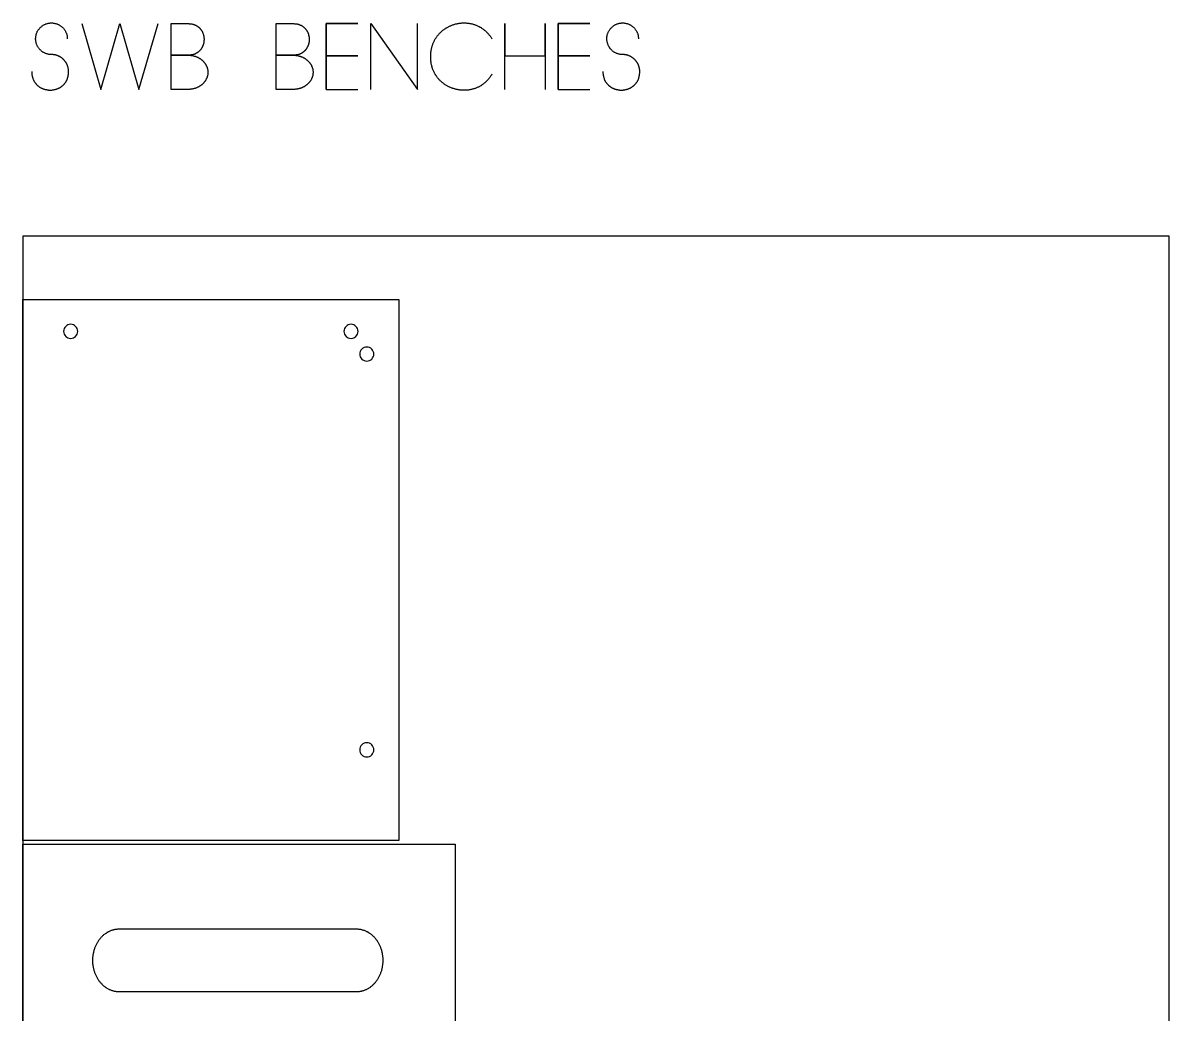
# Model space of a CAD drawing. Extents: x -767 to 3747, y -438 to 2808.
# Drawn here: x 2527 to 3747, y 1612 to 2667 of the extents above; entities that cross this region are included whole.
import ezdxf

# ---------------------------------------------------------------- set-up
doc = ezdxf.new("R2010")
doc.units = 0
for name, color, linetype in [('DEFAULT_LAYER', 1, 'CONTINUOUS'), ('LAYER_1', 18, 'CONTINUOUS'), ('T5_LOGOLAYER_2', 18, 'CONTINUOUS'), ('T5_LOGOLAYER_20', 18, 'CONTINUOUS')]:
    doc.layers.add(name, color=color, linetype=linetype)

msp = doc.modelspace()

# ---------------------------------------------------------------- linework, layer by layer
at = {"layer": 'DEFAULT_LAYER'}
msp.add_lwpolyline([(2910.3, 1669.1), (2910.2, 1670), (2910.2, 1670.9), (2910.2, 1671.7), (2910.1, 1672.5), (2910, 1673.4), (2909.9, 1674.2), (2909.8, 1675), (2909.7, 1675.8), (2909.5, 1676.6), (2909.4, 1677.4), (2909.2, 1678.2), (2909, 1679), (2908.8, 1679.8), (2908.6, 1680.6), (2908.3, 1681.3), (2908, 1682.1), (2907.8, 1682.8), (2907.5, 1683.5), (2907.2, 1684.2), (2906.9, 1685), (2906.5, 1685.7), (2906.2, 1686.3), (2905.8, 1687), (2905.5, 1687.7), (2905.1, 1688.3), (2904.7, 1689), (2904.3, 1689.6), (2903.8, 1690.2), (2903.4, 1690.8), (2903, 1691.4), (2902.5, 1692), (2902, 1692.6), (2901.5, 1693.2), (2901, 1693.7), (2900.5, 1694.2), (2900, 1694.7), (2899.5, 1695.2), (2899, 1695.7), (2898.4, 1696.2), (2897.9, 1696.6), (2897.3, 1697.1), (2896.7, 1697.5), (2896.1, 1697.9), (2895.5, 1698.3), (2894.9, 1698.7), (2894.3, 1699), (2893.7, 1699.4), (2893.1, 1699.7), (2892.5, 1700), (2891.8, 1700.3), (2891.2, 1700.6), (2890.5, 1700.8), (2889.8, 1701), (2889.2, 1701.3), (2888.5, 1701.5), (2887.8, 1701.6), (2887.1, 1701.8), (2886.4, 1701.9), (2885.7, 1702), (2885, 1702.1), (2884.3, 1702.2), (2883.6, 1702.3), (2882.9, 1702.3), (2882.1, 1702.3), (2629.1, 1702.3), (2628.4, 1702.3), (2627.7, 1702.3), (2626.9, 1702.2), (2626.2, 1702.1), (2625.5, 1702), (2624.8, 1701.9), (2624.1, 1701.8), (2623.4, 1701.6), (2622.8, 1701.5), (2622.1, 1701.3), (2621.4, 1701), (2620.7, 1700.8), (2620.1, 1700.6), (2619.4, 1700.3), (2618.8, 1700), (2618.2, 1699.7), (2617.5, 1699.4), (2616.9, 1699), (2616.3, 1698.7), (2615.7, 1698.3), (2615.1, 1697.9), (2614.5, 1697.5), (2613.9, 1697.1), (2613.4, 1696.6), (2612.8, 1696.2), (2612.3, 1695.7), (2611.7, 1695.2), (2611.2, 1694.7), (2610.7, 1694.2), (2610.2, 1693.7), (2609.7, 1693.2), (2609.2, 1692.6), (2608.8, 1692), (2608.3, 1691.4), (2607.8, 1690.8), (2607.4, 1690.2), (2607, 1689.6), (2606.6, 1689), (2606.2, 1688.3), (2605.8, 1687.7), (2605.4, 1687), (2605.1, 1686.3), (2604.7, 1685.7), (2604.4, 1685), (2604.1, 1684.2), (2603.8, 1683.5), (2603.5, 1682.8), (2603.2, 1682.1), (2602.9, 1681.3), (2602.7, 1680.6), (2602.5, 1679.8), (2602.3, 1679), (2602.1, 1678.2), (2601.9, 1677.4), (2601.7, 1676.6), (2601.6, 1675.8), (2601.4, 1675), (2601.3, 1674.2), (2601.2, 1673.4), (2601.1, 1672.5), (2601.1, 1671.7), (2601, 1670.9), (2601, 1670), (2601, 1669.1), (2601, 1668.3), (2601, 1667.4), (2601.1, 1666.6), (2601.1, 1665.8), (2601.2, 1664.9), (2601.3, 1664.1), (2601.4, 1663.3), (2601.6, 1662.5), (2601.7, 1661.7), (2601.9, 1660.9), (2602.1, 1660.1), (2602.3, 1659.3), (2602.5, 1658.5), (2602.7, 1657.7), (2602.9, 1657), (2603.2, 1656.2), (2603.5, 1655.5), (2603.8, 1654.8), (2604.1, 1654.1), (2604.4, 1653.3), (2604.7, 1652.6), (2605.1, 1652), (2605.4, 1651.3), (2605.8, 1650.6), (2606.2, 1650), (2606.6, 1649.3), (2607, 1648.7), (2607.4, 1648.1), (2607.8, 1647.4), (2608.3, 1646.9), (2608.8, 1646.3), (2609.2, 1645.7), (2609.7, 1645.1), (2610.2, 1644.6), (2610.7, 1644.1), (2611.2, 1643.6), (2611.7, 1643.1), (2612.3, 1642.6), (2612.8, 1642.1), (2613.4, 1641.7), (2613.9, 1641.2), (2614.5, 1640.8), (2615.1, 1640.4), (2615.7, 1640), (2616.3, 1639.6), (2616.9, 1639.3), (2617.5, 1638.9), (2618.2, 1638.6), (2618.8, 1638.3), (2619.4, 1638), (2620.1, 1637.7), (2620.7, 1637.5), (2621.4, 1637.2), (2622.1, 1637), (2622.8, 1636.8), (2623.4, 1636.7), (2624.1, 1636.5), (2624.8, 1636.4), (2625.5, 1636.3), (2626.2, 1636.2), (2626.9, 1636.1), (2627.7, 1636), (2628.4, 1636), (2629.1, 1636), (2882.1, 1636), (2882.9, 1636), (2883.6, 1636), (2884.3, 1636.1), (2885, 1636.2), (2885.7, 1636.3), (2886.4, 1636.4), (2887.1, 1636.5), (2887.8, 1636.7), (2888.5, 1636.8), (2889.2, 1637), (2889.8, 1637.2), (2890.5, 1637.5), (2891.2, 1637.7), (2891.8, 1638), (2892.5, 1638.3), (2893.1, 1638.6), (2893.7, 1638.9), (2894.3, 1639.3), (2894.9, 1639.6), (2895.5, 1640), (2896.1, 1640.4), (2896.7, 1640.8), (2897.3, 1641.2), (2897.9, 1641.7), (2898.4, 1642.1), (2899, 1642.6), (2899.5, 1643.1), (2900, 1643.6), (2900.5, 1644.1), (2901, 1644.6), (2901.5, 1645.1), (2902, 1645.7), (2902.5, 1646.3), (2903, 1646.9), (2903.4, 1647.4), (2903.8, 1648.1), (2904.3, 1648.7), (2904.7, 1649.3), (2905.1, 1650), (2905.5, 1650.6), (2905.8, 1651.3), (2906.2, 1652), (2906.5, 1652.6), (2906.9, 1653.3), (2907.2, 1654.1), (2907.5, 1654.8), (2907.8, 1655.5), (2908, 1656.2), (2908.3, 1657), (2908.6, 1657.7), (2908.8, 1658.5), (2909, 1659.3), (2909.2, 1660.1), (2909.4, 1660.9), (2909.5, 1661.7), (2909.7, 1662.5), (2909.8, 1663.3), (2909.9, 1664.1), (2910, 1664.9), (2910.1, 1665.8), (2910.2, 1666.6), (2910.2, 1667.4), (2910.2, 1668.3)], close=True, dxfattribs=at)
at = {"layer": 'LAYER_1'}
msp.add_lwpolyline([(2526.9, 0), (3746.9, 0), (3746.9, 2440), (2526.9, 2440)], close=True, dxfattribs=at)
for points in [[(2577.7, 2346.3, 0.414214), (2570.2, 2338.8, 0.414214), (2577.7, 2331.3, 0.414214), (2585.2, 2338.8, 0.414214)], [(2876.1, 2346.3, 0.414214), (2868.6, 2338.8, 0.414214), (2876.1, 2331.3, 0.414214), (2883.6, 2338.8, 0.414214)], [(2892.9, 2322.1, 0.414214), (2885.4, 2314.6, 0.414214), (2892.9, 2307.1, 0.414214), (2900.4, 2314.6, 0.414214)], [(2892.9, 1900.8, 0.414214), (2885.4, 1893.3, 0.414214), (2892.9, 1885.8, 0.414214), (2900.4, 1893.3, 0.414214)]]:
    msp.add_lwpolyline(points, format="xyb", close=True, dxfattribs=at)
at = {"layer": 'T5_LOGOLAYER_2'}
for points in [[(2536.3, 2615.3), (2536.3, 2614.7), (2536.3, 2614.1), (2536.3, 2613.5), (2536.4, 2612.9), (2536.5, 2612.3), (2536.5, 2611.8), (2536.6, 2611.2), (2536.7, 2610.7), (2536.8, 2610.1), (2537, 2609.6), (2537.1, 2609.1), (2537.3, 2608.6), (2537.4, 2608.1), (2537.6, 2607.6), (2537.8, 2607.2), (2538, 2606.7), (2538.2, 2606.2), (2538.4, 2605.8), (2538.6, 2605.4), (2538.9, 2604.9), (2539.1, 2604.5), (2539.4, 2604.1), (2539.6, 2603.7), (2539.9, 2603.3), (2540.2, 2602.9), (2540.5, 2602.6), (2540.8, 2602.2), (2541.1, 2601.9), (2541.4, 2601.5), (2541.7, 2601.2), (2542.1, 2600.9), (2542.4, 2600.6), (2542.8, 2600.3), (2543.1, 2600), (2543.5, 2599.7), (2543.8, 2599.4), (2544.2, 2599.2), (2544.6, 2598.9), (2545, 2598.7), (2545.4, 2598.4), (2545.8, 2598.2), (2546.2, 2598), (2546.6, 2597.8), (2547, 2597.6), (2547.4, 2597.4), (2547.8, 2597.2), (2548.3, 2597), (2548.7, 2596.9), (2549.1, 2596.7), (2549.6, 2596.6), (2550, 2596.5), (2550.4, 2596.4), (2550.9, 2596.2), (2551.3, 2596.1), (2551.8, 2596.1), (2552.2, 2596), (2552.7, 2595.9), (2553.1, 2595.8), (2553.6, 2595.8), (2554, 2595.7), (2554.5, 2595.7), (2555, 2595.7), (2555.4, 2595.7), (2555.9, 2595.7), (2556.3, 2595.7), (2556.8, 2595.7), (2557.3, 2595.7), (2557.7, 2595.7), (2558.2, 2595.8), (2558.6, 2595.8), (2559.1, 2595.9), (2559.5, 2596), (2560, 2596.1), (2560.4, 2596.1), (2560.9, 2596.2), (2561.3, 2596.4), (2561.8, 2596.5), (2562.2, 2596.6), (2562.6, 2596.7), (2563.1, 2596.9), (2563.5, 2597), (2563.9, 2597.2), (2564.4, 2597.4), (2564.8, 2597.6), (2565.2, 2597.8), (2565.6, 2598), (2566, 2598.2), (2566.4, 2598.4), (2566.8, 2598.7), (2567.2, 2598.9), (2567.6, 2599.2), (2567.9, 2599.4), (2568.3, 2599.7), (2568.7, 2600), (2569, 2600.3), (2569.4, 2600.6), (2569.7, 2600.9), (2570, 2601.2), (2570.4, 2601.5), (2570.7, 2601.9), (2571, 2602.2), (2571.3, 2602.6), (2571.6, 2602.9), (2571.9, 2603.3), (2572.1, 2603.7), (2572.4, 2604.1), (2572.7, 2604.5), (2572.9, 2604.9), (2573.2, 2605.4), (2573.4, 2605.8), (2573.6, 2606.2), (2573.8, 2606.7), (2574, 2607.2), (2574.2, 2607.6), (2574.4, 2608.1), (2574.5, 2608.6), (2574.7, 2609.1), (2574.8, 2609.6), (2574.9, 2610.1), (2575, 2610.7), (2575.1, 2611.2), (2575.2, 2611.8), (2575.3, 2612.3), (2575.4, 2612.9), (2575.4, 2613.5), (2575.5, 2614.1), (2575.5, 2614.7), (2575.5, 2615.3), (2575.5, 2615.7), (2575.5, 2616.2), (2575.4, 2616.7), (2575.4, 2617.1), (2575.3, 2617.6), (2575.3, 2618), (2575.2, 2618.5), (2575.1, 2618.9), (2575, 2619.4), (2574.9, 2619.8), (2574.8, 2620.3), (2574.7, 2620.7), (2574.5, 2621.1), (2574.4, 2621.5), (2574.2, 2621.9), (2574.1, 2622.4), (2573.9, 2622.8), (2573.7, 2623.2), (2573.5, 2623.6), (2573.3, 2623.9), (2573.1, 2624.3), (2572.9, 2624.7), (2572.6, 2625.1), (2572.4, 2625.4), (2572.1, 2625.8), (2571.9, 2626.2), (2571.6, 2626.5), (2571.3, 2626.9), (2571.1, 2627.2), (2570.8, 2627.5), (2570.5, 2627.8), (2570.2, 2628.1), (2569.9, 2628.5), (2569.5, 2628.7), (2569.2, 2629), (2568.9, 2629.3), (2568.5, 2629.6), (2568.2, 2629.9), (2567.8, 2630.1), (2567.5, 2630.4), (2567.1, 2630.6), (2566.7, 2630.8), (2566.4, 2631.1), (2566, 2631.3), (2565.6, 2631.5), (2565.2, 2631.7), (2564.8, 2631.9), (2564.4, 2632), (2564, 2632.2), (2563.5, 2632.4), (2563.1, 2632.5), (2562.7, 2632.7), (2562.3, 2632.8), (2561.8, 2632.9), (2561.4, 2633), (2561, 2633.1), (2560.5, 2633.2), (2560.1, 2633.3), (2559.6, 2633.3), (2559.1, 2633.4), (2558.7, 2633.4), (2558.2, 2633.4), (2557.8, 2633.5), (2557.3, 2633.5), (2556.6, 2633.5), (2555.9, 2633.5), (2555.2, 2633.6), (2554.6, 2633.7), (2553.9, 2633.8), (2553.3, 2633.9), (2552.7, 2634.1), (2552, 2634.3), (2551.4, 2634.5), (2550.8, 2634.7), (2550.3, 2634.9), (2549.7, 2635.2), (2549.2, 2635.5), (2548.6, 2635.8), (2548.1, 2636.1), (2547.6, 2636.5), (2547.1, 2636.8), (2546.7, 2637.2), (2546.2, 2637.6), (2545.8, 2638), (2545.3, 2638.4), (2544.9, 2638.8), (2544.5, 2639.3), (2544.1, 2639.7), (2543.8, 2640.2), (2543.4, 2640.7), (2543.1, 2641.2), (2542.8, 2641.7), (2542.5, 2642.2), (2542.2, 2642.8), (2542, 2643.3), (2541.7, 2643.8), (2541.5, 2644.4), (2541.3, 2644.9), (2541.1, 2645.5), (2541, 2646.1), (2540.8, 2646.7), (2540.7, 2647.2), (2540.6, 2647.8), (2540.5, 2648.4), (2540.5, 2649), (2540.4, 2649.6), (2540.4, 2650.2), (2540.4, 2650.8), (2540.5, 2651.4), (2540.5, 2652), (2540.6, 2652.6), (2540.7, 2653.2), (2540.8, 2653.8), (2540.9, 2654.4), (2541.1, 2655), (2541.3, 2655.6), (2541.5, 2656.2), (2541.7, 2656.7), (2542, 2657.3), (2542.2, 2657.9), (2542.5, 2658.5), (2542.9, 2659), (2543.2, 2659.6), (2543.6, 2660.1), (2544, 2660.6), (2544.4, 2661.2), (2544.9, 2661.7), (2545.4, 2662.2), (2545.9, 2662.6), (2546.4, 2663.1), (2546.9, 2663.5), (2547.5, 2663.9), (2548, 2664.3), (2548.5, 2664.7), (2549.1, 2665), (2549.7, 2665.3), (2550.2, 2665.6), (2550.8, 2665.8), (2551.4, 2666.1), (2552, 2666.3), (2552.6, 2666.5), (2553.1, 2666.6), (2553.7, 2666.8), (2554.3, 2666.9), (2554.9, 2667), (2555.5, 2667), (2556.1, 2667.1), (2556.7, 2667.1), (2557.3, 2667.1), (2557.9, 2667.1), (2558.5, 2667.1), (2559.1, 2667), (2559.7, 2666.9), (2560.3, 2666.8), (2560.9, 2666.7), (2561.5, 2666.6), (2562, 2666.4), (2562.6, 2666.2), (2563.2, 2666), (2563.7, 2665.8), (2564.3, 2665.6), (2564.8, 2665.3), (2565.3, 2665), (2565.8, 2664.7), (2566.3, 2664.4), (2566.8, 2664.1), (2567.3, 2663.8), (2567.8, 2663.4), (2568.3, 2663), (2568.7, 2662.6), (2569.1, 2662.2), (2569.6, 2661.8), (2570, 2661.4), (2570.4, 2660.9), (2570.7, 2660.4), (2571.1, 2659.9), (2571.4, 2659.4), (2571.8, 2658.9), (2572.1, 2658.4), (2572.3, 2657.8), (2572.6, 2657.3), (2572.9, 2656.7), (2573.1, 2656.1), (2573.3, 2655.5), (2573.5, 2654.9), (2573.6, 2654.3), (2573.8, 2653.6), (2573.9, 2653), (2574, 2652.3), (2574, 2651.6), (2574.1, 2651), (2574.1, 2650.3)], [(2589.5, 2666.4), (2609.8, 2596.4), (2630.1, 2666.4), (2650.4, 2596.4), (2670.7, 2666.4)], [(2849.7, 2596.4), (2849.7, 2666.4), (2883.3, 2666.4), (2849.7, 2666.4), (2849.7, 2632.1), (2883.3, 2632.1), (2849.7, 2632.1), (2849.7, 2596.4), (2883.3, 2596.4)], [(2897.3, 2596.4), (2897.3, 2666.4), (2947, 2596.4), (2947, 2666.4)], [(3026.1, 2612.5), (3025.7, 2611.7), (3025.2, 2611), (3024.7, 2610.3), (3024.3, 2609.7), (3023.8, 2609), (3023.3, 2608.4), (3022.8, 2607.8), (3022.3, 2607.1), (3021.7, 2606.6), (3021.2, 2606), (3020.7, 2605.4), (3020.1, 2604.9), (3019.6, 2604.4), (3019, 2603.8), (3018.4, 2603.3), (3017.9, 2602.9), (3017.3, 2602.4), (3016.7, 2602), (3016.1, 2601.5), (3015.5, 2601.1), (3014.9, 2600.7), (3014.2, 2600.3), (3013.6, 2599.9), (3013, 2599.6), (3012.4, 2599.2), (3011.7, 2598.9), (3011.1, 2598.6), (3010.4, 2598.3), (3009.8, 2598), (3009.1, 2597.8), (3008.5, 2597.5), (3007.8, 2597.3), (3007.1, 2597), (3006.5, 2596.8), (3005.8, 2596.6), (3005.1, 2596.5), (3004.4, 2596.3), (3003.7, 2596.1), (3003.1, 2596), (3002.4, 2595.9), (3001.7, 2595.8), (3001, 2595.7), (3000.3, 2595.6), (2999.6, 2595.5), (2998.9, 2595.5), (2998.2, 2595.4), (2997.5, 2595.4), (2996.8, 2595.4), (2996.2, 2595.4), (2995.5, 2595.4), (2994.8, 2595.4), (2994.1, 2595.5), (2993.4, 2595.5), (2992.7, 2595.6), (2992, 2595.7), (2991.3, 2595.8), (2990.6, 2595.9), (2990, 2596), (2989.3, 2596.1), (2988.6, 2596.2), (2987.9, 2596.4), (2987.3, 2596.6), (2986.6, 2596.8), (2985.9, 2596.9), (2985.3, 2597.2), (2984.6, 2597.4), (2984, 2597.6), (2983.3, 2597.8), (2982.7, 2598.1), (2982, 2598.4), (2981.4, 2598.6), (2980.8, 2598.9), (2980.1, 2599.2), (2979.5, 2599.5), (2978.9, 2599.9), (2978.3, 2600.2), (2977.7, 2600.6), (2977.1, 2600.9), (2976.5, 2601.3), (2976, 2601.7), (2975.4, 2602.1), (2974.8, 2602.5), (2974.3, 2602.9), (2973.7, 2603.3), (2973.2, 2603.8), (2972.7, 2604.2), (2972.1, 2604.7), (2971.6, 2605.1), (2971.1, 2605.6), (2970.6, 2606.1), (2970.1, 2606.6), (2969.7, 2607.1), (2969.2, 2607.7), (2968.7, 2608.2), (2968.3, 2608.7), (2967.9, 2609.3), (2967.4, 2609.9), (2967, 2610.4), (2966.6, 2611), (2966.2, 2611.6), (2965.9, 2612.2), (2965.5, 2612.8), (2965.1, 2613.5), (2964.8, 2614.1), (2964.5, 2614.7), (2964.2, 2615.4), (2963.9, 2616.1), (2963.6, 2616.7), (2963.3, 2617.4), (2963, 2618.1), (2962.8, 2618.8), (2962.6, 2619.5), (2962.4, 2620.2), (2962.2, 2621), (2962, 2621.7), (2961.8, 2622.4), (2961.6, 2623.2), (2961.5, 2624), (2961.4, 2624.7), (2961.3, 2625.5), (2961.2, 2626.3), (2961.1, 2627.1), (2961, 2627.9), (2961, 2628.7), (2961, 2629.5), (2961, 2630.4), (2961, 2631.2), (2961, 2632.1), (2961, 2632.9), (2961, 2633.7), (2961.1, 2634.5), (2961.1, 2635.3), (2961.2, 2636.1), (2961.3, 2636.9), (2961.4, 2637.7), (2961.5, 2638.4), (2961.7, 2639.2), (2961.8, 2639.9), (2962, 2640.7), (2962.2, 2641.4), (2962.4, 2642.1), (2962.6, 2642.9), (2962.8, 2643.6), (2963.1, 2644.3), (2963.3, 2644.9), (2963.6, 2645.6), (2963.9, 2646.3), (2964.2, 2646.9), (2964.5, 2647.6), (2964.8, 2648.2), (2965.1, 2648.9), (2965.5, 2649.5), (2965.8, 2650.1), (2966.2, 2650.7), (2966.6, 2651.3), (2967, 2651.9), (2967.4, 2652.4), (2967.8, 2653), (2968.2, 2653.6), (2968.6, 2654.1), (2969.1, 2654.6), (2969.5, 2655.2), (2970, 2655.7), (2970.4, 2656.2), (2970.9, 2656.7), (2971.4, 2657.1), (2971.9, 2657.6), (2972.4, 2658.1), (2972.9, 2658.5), (2973.5, 2659), (2974, 2659.4), (2974.5, 2659.8), (2975.1, 2660.2), (2975.6, 2660.6), (2976.2, 2661), (2976.8, 2661.4), (2977.4, 2661.7), (2977.9, 2662.1), (2978.5, 2662.4), (2979.1, 2662.7), (2979.7, 2663.1), (2980.3, 2663.4), (2980.9, 2663.7), (2981.6, 2663.9), (2982.2, 2664.2), (2982.8, 2664.5), (2983.4, 2664.7), (2984.1, 2665), (2984.7, 2665.2), (2985.4, 2665.4), (2986, 2665.6), (2986.7, 2665.8), (2987.3, 2666), (2988, 2666.1), (2988.6, 2666.3), (2989.3, 2666.4), (2990, 2666.6), (2990.6, 2666.7), (2991.3, 2666.8), (2992, 2666.9), (2992.7, 2666.9), (2993.3, 2667), (2994, 2667.1), (2994.7, 2667.1), (2995.4, 2667.1), (2996.1, 2667.1), (2996.7, 2667.1), (2997.4, 2667.1), (2998.1, 2667.1), (2998.8, 2667.1), (2999.5, 2667), (3000.1, 2667), (3000.8, 2666.9), (3001.5, 2666.8), (3002.2, 2666.7), (3002.8, 2666.6), (3003.5, 2666.4), (3004.2, 2666.3), (3004.9, 2666.1), (3005.5, 2666), (3006.2, 2665.8), (3006.8, 2665.6), (3007.5, 2665.4), (3008.2, 2665.2), (3008.8, 2664.9), (3009.5, 2664.7), (3010.1, 2664.4), (3010.7, 2664.1), (3011.4, 2663.8), (3012, 2663.5), (3012.6, 2663.2), (3013.2, 2662.8), (3013.9, 2662.5), (3014.5, 2662.1), (3015.1, 2661.7), (3015.7, 2661.3), (3016.3, 2660.9), (3016.9, 2660.5), (3017.4, 2660.1), (3018, 2659.6), (3018.6, 2659.1), (3019.1, 2658.7), (3019.7, 2658.2), (3020.2, 2657.6), (3020.8, 2657.1), (3021.3, 2656.6), (3021.8, 2656), (3022.3, 2655.4), (3022.8, 2654.8), (3023.3, 2654.2), (3023.8, 2653.6), (3024.3, 2653), (3024.8, 2652.3), (3025.2, 2651.7), (3025.7, 2651), (3026.1, 2650.3)], [(3040, 2596.4), (3040, 2666.4), (3040, 2632.1), (3082.7, 2632.1), (3082.7, 2666.4), (3082.7, 2596.4)], [(3096.7, 2596.4), (3096.7, 2666.4), (3130.3, 2666.4), (3096.7, 2666.4), (3096.7, 2632.1), (3130.3, 2632.1), (3096.7, 2632.1), (3096.7, 2596.4), (3130.3, 2596.4)], [(3144.3, 2615.3), (3144.3, 2614.7), (3144.3, 2614.1), (3144.3, 2613.5), (3144.4, 2612.9), (3144.4, 2612.3), (3144.5, 2611.8), (3144.6, 2611.2), (3144.7, 2610.7), (3144.8, 2610.1), (3144.9, 2609.6), (3145.1, 2609.1), (3145.2, 2608.6), (3145.4, 2608.1), (3145.6, 2607.6), (3145.7, 2607.2), (3145.9, 2606.7), (3146.1, 2606.2), (3146.4, 2605.8), (3146.6, 2605.4), (3146.8, 2604.9), (3147.1, 2604.5), (3147.3, 2604.1), (3147.6, 2603.7), (3147.9, 2603.3), (3148.2, 2602.9), (3148.5, 2602.6), (3148.8, 2602.2), (3149.1, 2601.9), (3149.4, 2601.5), (3149.7, 2601.2), (3150, 2600.9), (3150.4, 2600.6), (3150.7, 2600.3), (3151.1, 2600), (3151.4, 2599.7), (3151.8, 2599.4), (3152.2, 2599.2), (3152.6, 2598.9), (3153, 2598.7), (3153.4, 2598.4), (3153.7, 2598.2), (3154.2, 2598), (3154.6, 2597.8), (3155, 2597.6), (3155.4, 2597.4), (3155.8, 2597.2), (3156.2, 2597), (3156.7, 2596.9), (3157.1, 2596.7), (3157.5, 2596.6), (3158, 2596.5), (3158.4, 2596.4), (3158.9, 2596.2), (3159.3, 2596.1), (3159.8, 2596.1), (3160.2, 2596), (3160.7, 2595.9), (3161.1, 2595.8), (3161.6, 2595.8), (3162, 2595.7), (3162.5, 2595.7), (3162.9, 2595.7), (3163.4, 2595.7), (3163.9, 2595.7), (3164.3, 2595.7), (3164.8, 2595.7), (3165.2, 2595.7), (3165.7, 2595.7), (3166.2, 2595.8), (3166.6, 2595.8), (3167.1, 2595.9), (3167.5, 2596), (3168, 2596.1), (3168.4, 2596.1), (3168.9, 2596.2), (3169.3, 2596.4), (3169.7, 2596.5), (3170.2, 2596.6), (3170.6, 2596.7), (3171.1, 2596.9), (3171.5, 2597), (3171.9, 2597.2), (3172.3, 2597.4), (3172.7, 2597.6), (3173.2, 2597.8), (3173.6, 2598), (3174, 2598.2), (3174.4, 2598.4), (3174.8, 2598.7), (3175.1, 2598.9), (3175.5, 2599.2), (3175.9, 2599.4), (3176.3, 2599.7), (3176.6, 2600), (3177, 2600.3), (3177.3, 2600.6), (3177.7, 2600.9), (3178, 2601.2), (3178.3, 2601.5), (3178.7, 2601.9), (3179, 2602.2), (3179.3, 2602.6), (3179.6, 2602.9), (3179.8, 2603.3), (3180.1, 2603.7), (3180.4, 2604.1), (3180.6, 2604.5), (3180.9, 2604.9), (3181.1, 2605.4), (3181.4, 2605.8), (3181.6, 2606.2), (3181.8, 2606.7), (3182, 2607.2), (3182.2, 2607.6), (3182.3, 2608.1), (3182.5, 2608.6), (3182.6, 2609.1), (3182.8, 2609.6), (3182.9, 2610.1), (3183, 2610.7), (3183.1, 2611.2), (3183.2, 2611.8), (3183.3, 2612.3), (3183.3, 2612.9), (3183.4, 2613.5), (3183.4, 2614.1), (3183.5, 2614.7), (3183.5, 2615.3), (3183.5, 2615.7), (3183.4, 2616.2), (3183.4, 2616.7), (3183.4, 2617.1), (3183.3, 2617.6), (3183.3, 2618), (3183.2, 2618.5), (3183.1, 2618.9), (3183, 2619.4), (3182.9, 2619.8), (3182.8, 2620.3), (3182.6, 2620.7), (3182.5, 2621.1), (3182.4, 2621.5), (3182.2, 2621.9), (3182, 2622.4), (3181.9, 2622.8), (3181.7, 2623.2), (3181.5, 2623.6), (3181.3, 2623.9), (3181.1, 2624.3), (3180.8, 2624.7), (3180.6, 2625.1), (3180.4, 2625.4), (3180.1, 2625.8), (3179.9, 2626.2), (3179.6, 2626.5), (3179.3, 2626.9), (3179, 2627.2), (3178.7, 2627.5), (3178.4, 2627.8), (3178.1, 2628.1), (3177.8, 2628.5), (3177.5, 2628.7), (3177.2, 2629), (3176.8, 2629.3), (3176.5, 2629.6), (3176.2, 2629.9), (3175.8, 2630.1), (3175.4, 2630.4), (3175.1, 2630.6), (3174.7, 2630.8), (3174.3, 2631.1), (3173.9, 2631.3), (3173.6, 2631.5), (3173.2, 2631.7), (3172.8, 2631.9), (3172.3, 2632), (3171.9, 2632.2), (3171.5, 2632.4), (3171.1, 2632.5), (3170.7, 2632.7), (3170.2, 2632.8), (3169.8, 2632.9), (3169.4, 2633), (3168.9, 2633.1), (3168.5, 2633.2), (3168, 2633.3), (3167.6, 2633.3), (3167.1, 2633.4), (3166.7, 2633.4), (3166.2, 2633.4), (3165.7, 2633.5), (3165.3, 2633.5), (3164.6, 2633.5), (3163.9, 2633.5), (3163.2, 2633.6), (3162.5, 2633.7), (3161.9, 2633.8), (3161.2, 2633.9), (3160.6, 2634.1), (3160, 2634.3), (3159.4, 2634.5), (3158.8, 2634.7), (3158.2, 2634.9), (3157.7, 2635.2), (3157.1, 2635.5), (3156.6, 2635.8), (3156.1, 2636.1), (3155.6, 2636.5), (3155.1, 2636.8), (3154.6, 2637.2), (3154.2, 2637.6), (3153.7, 2638), (3153.3, 2638.4), (3152.9, 2638.8), (3152.5, 2639.3), (3152.1, 2639.7), (3151.8, 2640.2), (3151.4, 2640.7), (3151.1, 2641.2), (3150.8, 2641.7), (3150.5, 2642.2), (3150.2, 2642.8), (3150, 2643.3), (3149.7, 2643.8), (3149.5, 2644.4), (3149.3, 2644.9), (3149.1, 2645.5), (3149, 2646.1), (3148.8, 2646.7), (3148.7, 2647.2), (3148.6, 2647.8), (3148.5, 2648.4), (3148.5, 2649), (3148.4, 2649.6), (3148.4, 2650.2), (3148.4, 2650.8), (3148.4, 2651.4), (3148.5, 2652), (3148.5, 2652.6), (3148.6, 2653.2), (3148.8, 2653.8), (3148.9, 2654.4), (3149.1, 2655), (3149.2, 2655.6), (3149.4, 2656.2), (3149.7, 2656.7), (3149.9, 2657.3), (3150.2, 2657.9), (3150.5, 2658.5), (3150.8, 2659), (3151.2, 2659.6), (3151.6, 2660.1), (3152, 2660.6), (3152.4, 2661.2), (3152.9, 2661.7), (3153.4, 2662.2), (3153.9, 2662.6), (3154.4, 2663.1), (3154.9, 2663.5), (3155.4, 2663.9), (3156, 2664.3), (3156.5, 2664.7), (3157.1, 2665), (3157.6, 2665.3), (3158.2, 2665.6), (3158.8, 2665.8), (3159.4, 2666.1), (3159.9, 2666.3), (3160.5, 2666.5), (3161.1, 2666.6), (3161.7, 2666.8), (3162.3, 2666.9), (3162.9, 2667), (3163.5, 2667), (3164.1, 2667.1), (3164.7, 2667.1), (3165.3, 2667.1), (3165.9, 2667.1), (3166.5, 2667.1), (3167.1, 2667), (3167.7, 2666.9), (3168.3, 2666.8), (3168.9, 2666.7), (3169.4, 2666.6), (3170, 2666.4), (3170.6, 2666.2), (3171.1, 2666), (3171.7, 2665.8), (3172.2, 2665.6), (3172.8, 2665.3), (3173.3, 2665), (3173.8, 2664.7), (3174.3, 2664.4), (3174.8, 2664.1), (3175.3, 2663.8), (3175.8, 2663.4), (3176.2, 2663), (3176.7, 2662.6), (3177.1, 2662.2), (3177.5, 2661.8), (3177.9, 2661.4), (3178.3, 2660.9), (3178.7, 2660.4), (3179.1, 2659.9), (3179.4, 2659.4), (3179.7, 2658.9), (3180, 2658.4), (3180.3, 2657.8), (3180.6, 2657.3), (3180.8, 2656.7), (3181.1, 2656.1), (3181.3, 2655.5), (3181.4, 2654.9), (3181.6, 2654.3), (3181.7, 2653.6), (3181.9, 2653), (3181.9, 2652.3), (3182, 2651.6), (3182, 2651), (3182.1, 2650.3)]]:
    msp.add_lwpolyline(points, dxfattribs=at)
for points in [[(2684.7, 2596.4), (2684.7, 2666.4), (2702.9, 2666.4), (2703.4, 2666.4), (2703.9, 2666.3), (2704.4, 2666.3), (2704.9, 2666.3), (2705.4, 2666.2), (2705.9, 2666.2), (2706.4, 2666.1), (2706.8, 2666), (2707.3, 2665.9), (2707.7, 2665.8), (2708.2, 2665.7), (2708.6, 2665.5), (2709, 2665.4), (2709.4, 2665.2), (2709.8, 2665.1), (2710.2, 2664.9), (2710.6, 2664.7), (2711, 2664.6), (2711.4, 2664.4), (2711.7, 2664.2), (2712.1, 2663.9), (2712.4, 2663.7), (2712.8, 2663.5), (2713.1, 2663.3), (2713.4, 2663), (2713.8, 2662.8), (2714.1, 2662.5), (2714.4, 2662.2), (2714.7, 2662), (2714.9, 2661.7), (2715.2, 2661.4), (2715.5, 2661.1), (2715.7, 2660.8), (2716, 2660.5), (2716.2, 2660.2), (2716.5, 2659.9), (2716.7, 2659.6), (2716.9, 2659.2), (2717.1, 2658.9), (2717.3, 2658.6), (2717.5, 2658.2), (2717.7, 2657.9), (2717.9, 2657.5), (2718, 2657.2), (2718.2, 2656.8), (2718.4, 2656.5), (2718.5, 2656.1), (2718.6, 2655.7), (2718.8, 2655.4), (2718.9, 2655), (2719, 2654.6), (2719.1, 2654.2), (2719.2, 2653.9), (2719.3, 2653.5), (2719.4, 2653.1), (2719.4, 2652.7), (2719.5, 2652.3), (2719.5, 2651.9), (2719.6, 2651.5), (2719.6, 2651.1), (2719.6, 2650.7), (2719.7, 2650.4), (2719.7, 2650), (2719.7, 2649.6), (2719.7, 2649.2), (2719.7, 2648.8), (2719.6, 2648.4), (2719.6, 2648), (2719.6, 2647.6), (2719.5, 2647.2), (2719.5, 2646.8), (2719.4, 2646.4), (2719.4, 2646), (2719.3, 2645.7), (2719.2, 2645.3), (2719.1, 2644.9), (2719, 2644.5), (2718.9, 2644.1), (2718.8, 2643.8), (2718.6, 2643.4), (2718.5, 2643), (2718.4, 2642.7), (2718.2, 2642.3), (2718, 2641.9), (2717.9, 2641.6), (2717.7, 2641.2), (2717.5, 2640.9), (2717.3, 2640.6), (2717.1, 2640.2), (2716.9, 2639.9), (2716.7, 2639.6), (2716.5, 2639.2), (2716.2, 2638.9), (2716, 2638.6), (2715.7, 2638.3), (2715.5, 2638), (2715.2, 2637.7), (2714.9, 2637.4), (2714.7, 2637.2), (2714.4, 2636.9), (2714.1, 2636.6), (2713.8, 2636.4), (2713.4, 2636.1), (2713.1, 2635.9), (2712.8, 2635.6), (2712.4, 2635.4), (2712.1, 2635.2), (2711.7, 2635), (2711.4, 2634.8), (2711, 2634.6), (2710.6, 2634.4), (2710.2, 2634.2), (2709.8, 2634), (2709.4, 2633.9), (2709, 2633.7), (2708.6, 2633.6), (2708.2, 2633.5), (2707.7, 2633.3), (2707.3, 2633.2), (2706.8, 2633.1), (2706.4, 2633.1), (2705.9, 2633), (2705.4, 2632.9), (2704.9, 2632.9), (2704.4, 2632.8), (2703.9, 2632.8), (2703.4, 2632.8), (2702.9, 2632.8), (2684.7, 2632.8), (2702.9, 2632.8), (2703.4, 2632.8), (2704, 2632.7), (2704.5, 2632.7), (2705, 2632.7), (2705.5, 2632.6), (2706.1, 2632.6), (2706.6, 2632.5), (2707.1, 2632.4), (2707.6, 2632.3), (2708.1, 2632.2), (2708.6, 2632.1), (2709.1, 2631.9), (2709.6, 2631.8), (2710.1, 2631.7), (2710.6, 2631.5), (2711, 2631.3), (2711.5, 2631.2), (2711.9, 2631), (2712.4, 2630.8), (2712.9, 2630.6), (2713.3, 2630.4), (2713.7, 2630.1), (2714.2, 2629.9), (2714.6, 2629.7), (2715, 2629.4), (2715.4, 2629.1), (2715.8, 2628.9), (2716.2, 2628.6), (2716.6, 2628.3), (2716.9, 2628), (2717.3, 2627.7), (2717.7, 2627.4), (2718, 2627.1), (2718.4, 2626.8), (2718.7, 2626.5), (2719, 2626.1), (2719.3, 2625.8), (2719.6, 2625.5), (2719.9, 2625.1), (2720.2, 2624.7), (2720.5, 2624.4), (2720.8, 2624), (2721, 2623.6), (2721.3, 2623.2), (2721.5, 2622.9), (2721.7, 2622.5), (2721.9, 2622.1), (2722.1, 2621.6), (2722.3, 2621.2), (2722.5, 2620.8), (2722.7, 2620.4), (2722.9, 2620), (2723, 2619.5), (2723.1, 2619.1), (2723.3, 2618.7), (2723.4, 2618.2), (2723.5, 2617.8), (2723.6, 2617.3), (2723.6, 2616.9), (2723.7, 2616.4), (2723.7, 2616), (2723.8, 2615.5), (2723.8, 2615), (2723.8, 2614.6), (2723.8, 2614.1), (2723.8, 2613.6), (2723.7, 2613.2), (2723.7, 2612.7), (2723.6, 2612.2), (2723.6, 2611.8), (2723.5, 2611.3), (2723.4, 2610.9), (2723.3, 2610.5), (2723.1, 2610), (2723, 2609.6), (2722.9, 2609.2), (2722.7, 2608.7), (2722.5, 2608.3), (2722.3, 2607.9), (2722.1, 2607.5), (2721.9, 2607.1), (2721.7, 2606.7), (2721.5, 2606.3), (2721.3, 2605.9), (2721, 2605.5), (2720.8, 2605.1), (2720.5, 2604.8), (2720.2, 2604.4), (2719.9, 2604), (2719.6, 2603.7), (2719.3, 2603.3), (2719, 2603), (2718.7, 2602.7), (2718.4, 2602.3), (2718, 2602), (2717.7, 2601.7), (2717.3, 2601.4), (2716.9, 2601.1), (2716.6, 2600.8), (2716.2, 2600.5), (2715.8, 2600.2), (2715.4, 2600), (2715, 2599.7), (2714.6, 2599.5), (2714.2, 2599.2), (2713.7, 2599), (2713.3, 2598.8), (2712.9, 2598.6), (2712.4, 2598.4), (2711.9, 2598.2), (2711.5, 2598), (2711, 2597.8), (2710.6, 2597.6), (2710.1, 2597.5), (2709.6, 2597.3), (2709.1, 2597.2), (2708.6, 2597.1), (2708.1, 2596.9), (2707.6, 2596.8), (2707.1, 2596.7), (2706.6, 2596.6), (2706.1, 2596.6), (2705.5, 2596.5), (2705, 2596.5), (2704.5, 2596.4), (2704, 2596.4), (2703.4, 2596.4), (2702.9, 2596.4)], [(2796.6, 2596.4), (2796.6, 2666.4), (2814.8, 2666.4), (2815.3, 2666.4), (2815.8, 2666.3), (2816.3, 2666.3), (2816.8, 2666.3), (2817.3, 2666.2), (2817.8, 2666.2), (2818.3, 2666.1), (2818.7, 2666), (2819.2, 2665.9), (2819.6, 2665.8), (2820.1, 2665.7), (2820.5, 2665.5), (2820.9, 2665.4), (2821.3, 2665.2), (2821.7, 2665.1), (2822.1, 2664.9), (2822.5, 2664.7), (2822.9, 2664.6), (2823.3, 2664.4), (2823.7, 2664.2), (2824, 2663.9), (2824.4, 2663.7), (2824.7, 2663.5), (2825, 2663.3), (2825.4, 2663), (2825.7, 2662.8), (2826, 2662.5), (2826.3, 2662.2), (2826.6, 2662), (2826.9, 2661.7), (2827.1, 2661.4), (2827.4, 2661.1), (2827.7, 2660.8), (2827.9, 2660.5), (2828.1, 2660.2), (2828.4, 2659.9), (2828.6, 2659.6), (2828.8, 2659.2), (2829, 2658.9), (2829.2, 2658.6), (2829.4, 2658.2), (2829.6, 2657.9), (2829.8, 2657.5), (2830, 2657.2), (2830.1, 2656.8), (2830.3, 2656.5), (2830.4, 2656.1), (2830.5, 2655.7), (2830.7, 2655.4), (2830.8, 2655), (2830.9, 2654.6), (2831, 2654.2), (2831.1, 2653.9), (2831.2, 2653.5), (2831.3, 2653.1), (2831.3, 2652.7), (2831.4, 2652.3), (2831.4, 2651.9), (2831.5, 2651.5), (2831.5, 2651.1), (2831.6, 2650.7), (2831.6, 2650.4), (2831.6, 2650), (2831.6, 2649.6), (2831.6, 2649.2), (2831.6, 2648.8), (2831.6, 2648.4), (2831.5, 2648), (2831.5, 2647.6), (2831.4, 2647.2), (2831.4, 2646.8), (2831.3, 2646.4), (2831.3, 2646), (2831.2, 2645.7), (2831.1, 2645.3), (2831, 2644.9), (2830.9, 2644.5), (2830.8, 2644.1), (2830.7, 2643.8), (2830.5, 2643.4), (2830.4, 2643), (2830.3, 2642.7), (2830.1, 2642.3), (2830, 2641.9), (2829.8, 2641.6), (2829.6, 2641.2), (2829.4, 2640.9), (2829.2, 2640.6), (2829, 2640.2), (2828.8, 2639.9), (2828.6, 2639.6), (2828.4, 2639.2), (2828.1, 2638.9), (2827.9, 2638.6), (2827.7, 2638.3), (2827.4, 2638), (2827.1, 2637.7), (2826.9, 2637.4), (2826.6, 2637.2), (2826.3, 2636.9), (2826, 2636.6), (2825.7, 2636.4), (2825.4, 2636.1), (2825, 2635.9), (2824.7, 2635.6), (2824.4, 2635.4), (2824, 2635.2), (2823.7, 2635), (2823.3, 2634.8), (2822.9, 2634.6), (2822.5, 2634.4), (2822.1, 2634.2), (2821.7, 2634), (2821.3, 2633.9), (2820.9, 2633.7), (2820.5, 2633.6), (2820.1, 2633.5), (2819.6, 2633.3), (2819.2, 2633.2), (2818.7, 2633.1), (2818.3, 2633.1), (2817.8, 2633), (2817.3, 2632.9), (2816.8, 2632.9), (2816.3, 2632.8), (2815.8, 2632.8), (2815.3, 2632.8), (2814.8, 2632.8), (2796.6, 2632.8), (2814.8, 2632.8), (2815.3, 2632.8), (2815.9, 2632.7), (2816.4, 2632.7), (2816.9, 2632.7), (2817.5, 2632.6), (2818, 2632.6), (2818.5, 2632.5), (2819, 2632.4), (2819.5, 2632.3), (2820, 2632.2), (2820.5, 2632.1), (2821, 2631.9), (2821.5, 2631.8), (2822, 2631.7), (2822.5, 2631.5), (2822.9, 2631.3), (2823.4, 2631.2), (2823.9, 2631), (2824.3, 2630.8), (2824.8, 2630.6), (2825.2, 2630.4), (2825.6, 2630.1), (2826.1, 2629.9), (2826.5, 2629.7), (2826.9, 2629.4), (2827.3, 2629.1), (2827.7, 2628.9), (2828.1, 2628.6), (2828.5, 2628.3), (2828.8, 2628), (2829.2, 2627.7), (2829.6, 2627.4), (2829.9, 2627.1), (2830.3, 2626.8), (2830.6, 2626.5), (2830.9, 2626.1), (2831.2, 2625.8), (2831.5, 2625.5), (2831.8, 2625.1), (2832.1, 2624.7), (2832.4, 2624.4), (2832.7, 2624), (2832.9, 2623.6), (2833.2, 2623.2), (2833.4, 2622.9), (2833.6, 2622.5), (2833.9, 2622.1), (2834.1, 2621.6), (2834.2, 2621.2), (2834.4, 2620.8), (2834.6, 2620.4), (2834.8, 2620), (2834.9, 2619.5), (2835, 2619.1), (2835.2, 2618.7), (2835.3, 2618.2), (2835.4, 2617.8), (2835.5, 2617.3), (2835.5, 2616.9), (2835.6, 2616.4), (2835.6, 2616), (2835.7, 2615.5), (2835.7, 2615), (2835.7, 2614.6), (2835.7, 2614.1), (2835.7, 2613.6), (2835.6, 2613.2), (2835.6, 2612.7), (2835.5, 2612.2), (2835.5, 2611.8), (2835.4, 2611.3), (2835.3, 2610.9), (2835.2, 2610.5), (2835, 2610), (2834.9, 2609.6), (2834.8, 2609.2), (2834.6, 2608.7), (2834.4, 2608.3), (2834.2, 2607.9), (2834.1, 2607.5), (2833.9, 2607.1), (2833.6, 2606.7), (2833.4, 2606.3), (2833.2, 2605.9), (2832.9, 2605.5), (2832.7, 2605.1), (2832.4, 2604.8), (2832.1, 2604.4), (2831.8, 2604), (2831.5, 2603.7), (2831.2, 2603.3), (2830.9, 2603), (2830.6, 2602.7), (2830.3, 2602.3), (2829.9, 2602), (2829.6, 2601.7), (2829.2, 2601.4), (2828.8, 2601.1), (2828.5, 2600.8), (2828.1, 2600.5), (2827.7, 2600.2), (2827.3, 2600), (2826.9, 2599.7), (2826.5, 2599.5), (2826.1, 2599.2), (2825.6, 2599), (2825.2, 2598.8), (2824.8, 2598.6), (2824.3, 2598.4), (2823.9, 2598.2), (2823.4, 2598), (2822.9, 2597.8), (2822.5, 2597.6), (2822, 2597.5), (2821.5, 2597.3), (2821, 2597.2), (2820.5, 2597.1), (2820, 2596.9), (2819.5, 2596.8), (2819, 2596.7), (2818.5, 2596.6), (2818, 2596.6), (2817.5, 2596.5), (2816.9, 2596.5), (2816.4, 2596.4), (2815.9, 2596.4), (2815.3, 2596.4), (2814.8, 2596.4)], [(2926.9, 1796.8), (2526.9, 1796.8), (2526.9, 2372.8), (2926.9, 2372.8)]]:
    msp.add_lwpolyline(points, close=True, dxfattribs=at)
at = {"layer": 'T5_LOGOLAYER_20'}
msp.add_lwpolyline([(2942.4, 20), (2526.9, 20), (2526.9, 1792.8), (2986.9, 1792.8), (2986.9, 144.8), (2942.4, 120)], close=True, dxfattribs=at)

doc.saveas('drawing.dxf')
